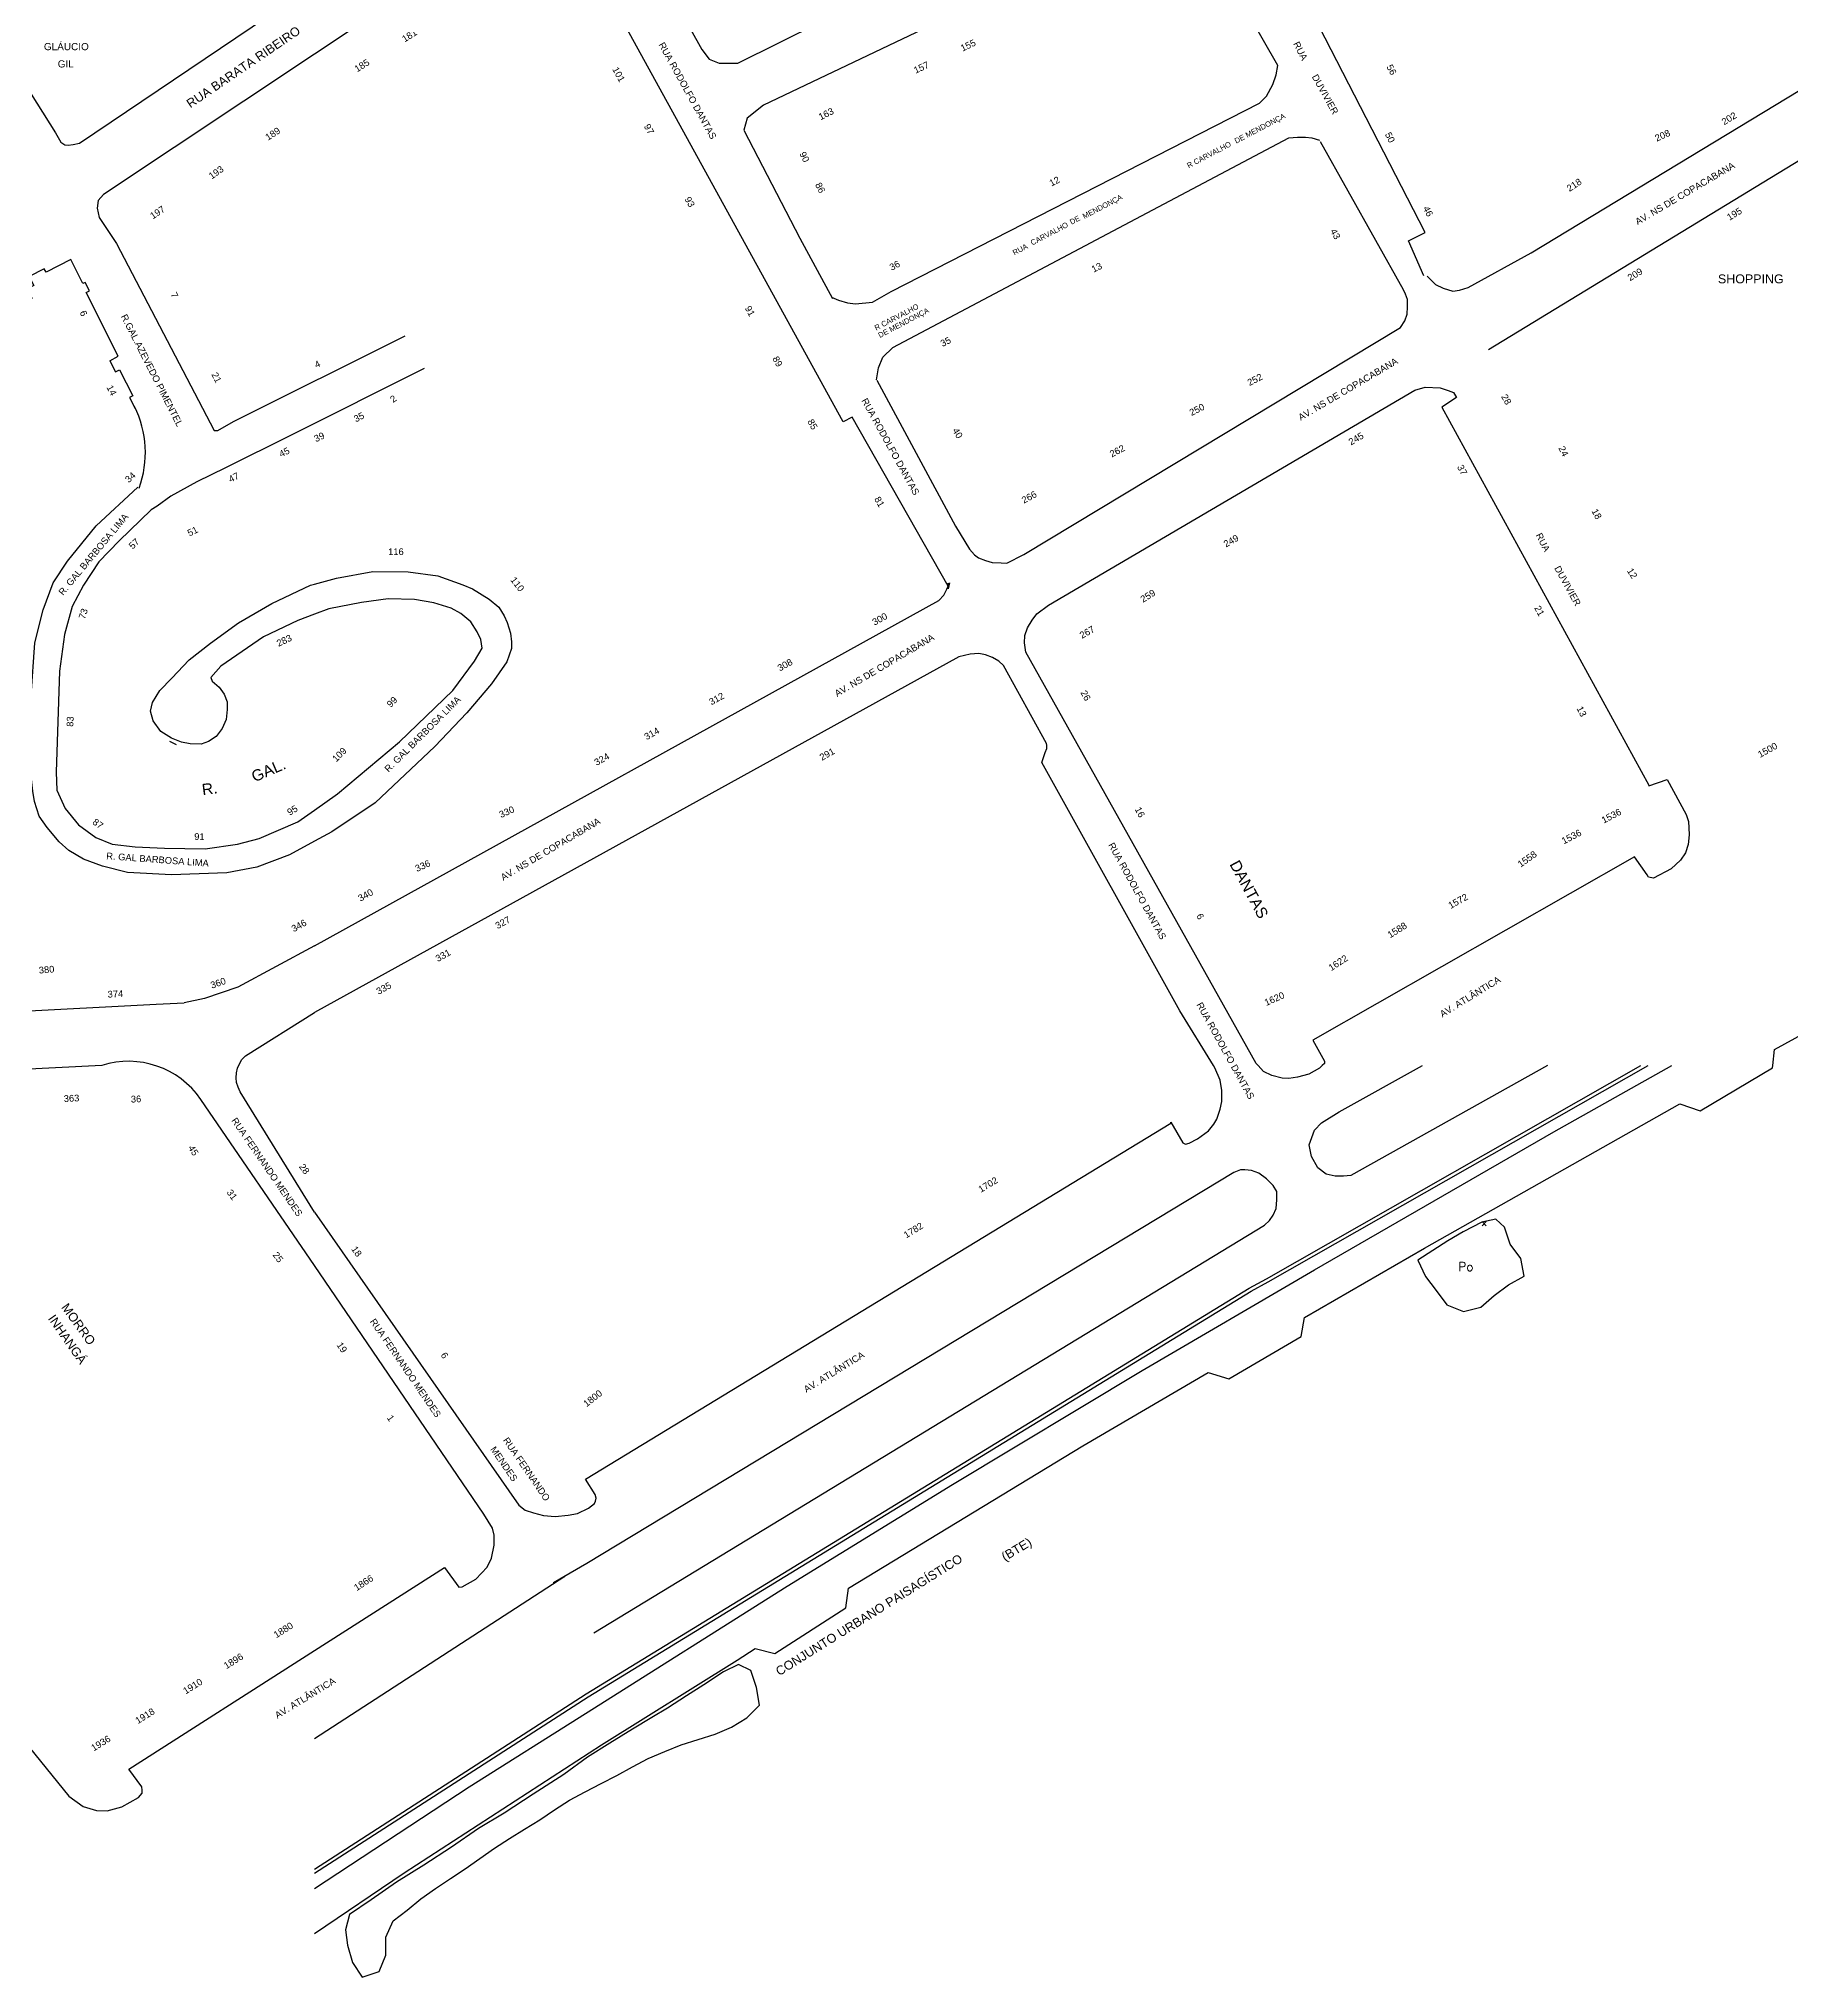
# Model space of a CAD drawing. Header units: inches. Extents: x 28600 to 32058, y 8816 to 12576.
# Drawn here: x 30110 to 31367, y 9120 to 10511 of the extents above; entities that cross this region are included whole.
import ezdxf
from ezdxf.enums import TextEntityAlignment as Align

# ---------------------------------------------------------------- set-up
doc = ezdxf.new("R2010")
doc.units = ezdxf.units.IN
doc.header["$LTSCALE"] = 0.5
doc.layers.add('MUB', color=252, linetype='Continuous')
doc.styles.add('EUROROMAN', font='simplex.shx')
doc.styles.add('ROMANS', font='arial.ttf')

msp = doc.modelspace()

# ---------------------------------------------------------------- linework, layer by layer
at = {"layer": 'MUB'}
for p, q in [((31355.5, 9786.2, -10270.2), (31562.6, 9899.4, -10270.2)), ((31354.1, 9774.6, -10270.2), (31355.5, 9786.2, -10270.2)), ((31145.5, 9662.7, -10259), (31148.5, 9659.6, -10259)), ((31148.5, 9662.7, -10259), (31145.5, 9659.6, -10259)), ((31145.5, 9659.6, -10259), (31148.5, 9662.7, -10259))]:
    msp.add_line(p, q, dxfattribs=at)
for points, elevation in [([(30904.7, 10666.6), (30824.1, 10818.4), (30820.1, 10822.7), (30817.2, 10824.3), (30813.4, 10824.4), (30807.9, 10826.7), (30799.2, 10825.7), (30517.6, 10635.1), (30515.7, 10630.3), (30518.2, 10624.9), (30585.7, 10503.8), (30591, 10496.8), (30598.1, 10493.8), (30611.5, 10493.9), (30789.9, 10582.6), (30907.1, 10636.4), (30909.6, 10639.9), (30909.7, 10643.4), (30909.7, 10645.1), (30909.4, 10649.9)], -10270.2), ([(31155.4, 9664.3), (31145.3, 9662.1), (31132, 9655.3), (31120.9, 9648.9), (31110.3, 9641.8), (31099.5, 9634.9), (31105, 9623.3), (31112.6, 9613.1), (31120.3, 9602.8), (31132.2, 9598.1), (31144.6, 9601.2), (31154.3, 9609.6), (31164.5, 9617.3), (31175.7, 9623.5), (31173.4, 9636.1), (31165.7, 9646.4), (31161.6, 9658.7)], -10255.6), ([(30332.8, 9165.3), (30329.9, 9154.4), (30331.4, 9143.3), (30334.9, 9131), (30342, 9120.4), (30354.1, 9124.4), (30358.9, 9136.3), (30358.9, 9149.1), (30364.1, 9160.8), (30374.2, 9168.6), (30384.1, 9176.7), (30394.6, 9184), (30405.3, 9191.1), (30415.9, 9198.2), (30426.3, 9205.6), (30436.9, 9212.9), (30447.6, 9219.8), (30458.4, 9226.7), (30469.3, 9233.4), (30480, 9240.4), (30490.7, 9247.5), (30502, 9253.4), (30513.4, 9259.3), (30524.7, 9265.2), (30535.9, 9271.4), (30547.2, 9277.4), (30559, 9282.3), (30570.9, 9287.1), (30583.1, 9290.9), (30595.3, 9294.7), (30607, 9299.9), (30618, 9306.5), (30626.9, 9315.6), (30624.9, 9328.3), (30620.8, 9340.4), (30612, 9344.9), (30601.1, 9339.4), (30587, 9330.3), (30574.7, 9322.3), (30560.9, 9313.5), (30549.7, 9306.8), (30535.9, 9298.3), (30519.5, 9288.3), (30503.6, 9278.3), (30486.5, 9265.8), (30464.5, 9251.7), (30443.9, 9238.2), (30425.4, 9227.1), (30405.9, 9213.7), (30386.2, 9200.8), (30366.5, 9188.5), (30348.3, 9175.9)], -10258.4)]:
    msp.add_lwpolyline(points, close=True, dxfattribs=dict(at, elevation=elevation))
at = {"layer": 'MUB', "elevation": -10270.2}
for points in [[(31103.8, 10341.3), (31092.8, 10366.4), (31104.7, 10372.4), (31007.5, 10561.4), (30999.4, 10557.9), (30987.2, 10578.7), (30972.6, 10604.6), (30968.6, 10613.2), (30968, 10616.9), (30968.7, 10619.6), (30970.7, 10622.5), (30973.8, 10624.9), (30985.5, 10632.1), (31283.4, 10767.3), (31289.7, 10768.2), (31292.9, 10768.1), (31296.8, 10767.4), (31298.5, 10766.6), (31302.4, 10762.7), (31348.4, 10659.6), (31381.5, 10583.5), (31386.2, 10586.1), (31407, 10547.5), (31408.3, 10544.4)], [(30067.3, 10696.7), (29995.7, 10659.4), (29995, 10652.2), (29995.8, 10644.2), (30121.8, 10444), (30125.6, 10437.2), (30128.4, 10435.4), (30130.8, 10435), (30134.4, 10435.5), (30139.1, 10436.4), (30307.6, 10550.3)], [(30687, 10236.5), (30499.3, 10578), (30503.3, 10582.6), (30500.6, 10589.4), (30492.2, 10601), (30484.2, 10605.8), (30476.9, 10607.9), (30471.8, 10607.5), (30465.4, 10605.3), (30307.6, 10500.3)], [(30998.9, 10492.1), (30934.4, 10605.2), (30930.2, 10605.4), (30923.3, 10603.7), (30629.8, 10463.7), (30618.1, 10454.5), (30615.7, 10445.8), (30656, 10368.2), (30679.4, 10325)], [(31106.1, 10341), (31112.1, 10335.1), (31117.6, 10332.4), (31124.5, 10330.3), (31129.4, 10330.9), (31135.6, 10333), (31180.7, 10357.9), (31408.7, 10495.9), (31413.8, 10501.6), (31416.4, 10507.2), (31417.7, 10513.2), (31417.8, 10518.8), (31417.5, 10524.3), (31416.1, 10529.9), (31413.7, 10534.3), (31409.7, 10542.1)], [(30307.6, 10500.3), (30156.3, 10399.6), (30152.5, 10395.3), (30151.7, 10389.9), (30153.2, 10383.2), (30165.5, 10364.4), (30235.7, 10230.3), (30238.3, 10230.3), (30249.5, 10236.7), (30372.8, 10298.3)], [(31150.2, 10288.5), (31411.3, 10447.6), (31425.1, 10454.8), (31429.1, 10455.7), (31433.7, 10455.6), (31437.7, 10455), (31441.5, 10453.5), (31445.2, 10450.2)], [(30767.7, 10161.6), (30777.8, 10145.2), (30781.2, 10141.1), (30784.2, 10138.9), (30789.2, 10137.1), (30794, 10135.5), (30800.4, 10135.3), (30804.6, 10135.2), (30816.6, 10141.2), (31087.1, 10304.1), (31090, 10308.9), (31091.9, 10313.8), (31092.1, 10319.1), (31092, 10324.2), (31090.7, 10328.2), (31089.2, 10331.3), (31029.7, 10437.4)], [(30160.8, 10280.4), (30166.9, 10283.6), (30143.9, 10329.3), (30146.3, 10330.5), (30143.2, 10336.6), (30141.5, 10335.7), (30132.7, 10352.9), (30115, 10343.8), (30113.7, 10346.3), (30102.9, 10340.8), (30106.2, 10334.4), (30101.4, 10331.9), (30105, 10325.1)], [(30132.7, 10352.9), (30115, 10343.8), (30113.7, 10346.3), (30102.9, 10340.8)], [(30160.8, 10280.4), (30164.9, 10272.4), (30167.8, 10273.9), (30177.4, 10255.1), (30175, 10253.9), (30178.9, 10246.1)], [(30386.4, 10274.9), (30290.4, 10226.7), (30243.8, 10203.5), (30223.3, 10193.5), (30204.5, 10183.2), (30194.8, 10175.9), (30190.5, 10173.4), (30167.6, 10151.1), (30153, 10136.1), (30141.8, 10119.2), (30133.8, 10103.9), (30128.3, 10084), (30124.8, 10057.5), (30122.2, 9985.1), (30122.7, 9972.1), (30128.7, 9959.1), (30138.3, 9947.3), (30150.8, 9938.3), (30162.6, 9933.4), (30179.1, 9931.6), (30200, 9930.5), (30229.3, 9930), (30252.4, 9933.4), (30267.9, 9937.5), (30295.6, 9949.4), (30307.6, 9957.9)], [(30711.1, 10266.3), (30767.7, 10161.6)], [(30984.8, 9774.6), (30983.5, 9776), (30818.1, 10071.2), (30817.1, 10078), (30817.4, 10083.3), (30819.4, 10088.6), (30822.6, 10094.2), (30826.1, 10098.8), (30834.4, 10105), (31097.2, 10259.3), (31104.6, 10261.4)], [(31104.6, 10261.4), (31115.4, 10260.9), (31121.2, 10259), (31125.1, 10257.6), (31127.3, 10254), (31116.6, 10247), (31265.3, 9975.9)], [(30307.6, 9860.6), (30755.7, 10108.4), (30759.3, 10112.2), (30761.5, 10116.4), (30763.3, 10120.9), (30762.5, 10116.6), (30762.3, 10120.7), (30762.4, 10118.6), (30693.4, 10239.9), (30687, 10236.5)], [(30307.6, 9935.5), (30289.8, 9925.8), (30266.3, 9916.9), (30244.8, 9912.8), (30205, 9911.4), (30173.5, 9913), (30155.6, 9917.6), (30142, 9922.8), (30131.4, 9928.9), (30124.4, 9935.2), (30115.9, 9945.3), (30110, 9953.6), (30106.8, 9964.1), (30105.5, 9971.4), (30104, 9984.4), (30104.3, 10040.2), (30107, 10077.9), (30113, 10101.5), (30120.1, 10120.9), (30130.4, 10136.6), (30151.1, 10161.9), (30180.8, 10189.6)], [(30307.6, 10120.1), (30323.5, 10124.4), (30349.6, 10129), (30375, 10128.9), (30396.3, 10126), (30414.1, 10119.5), (30421.1, 10116.7), (30433, 10109.3), (30440, 10103.6), (30443.7, 10097.4), (30445.9, 10092.4), (30448.4, 10084.8), (30449, 10078.6), (30449, 10073.8), (30445.6, 10064.3), (30434.6, 10048.6), (30416.9, 10027.8), (30394.1, 10003.6), (30351.3, 9963.2), (30320, 9942.3), (30307.6, 9935.5)], [(30307.6, 10098.5), (30295.8, 10094), (30271, 10082.3), (30240.5, 10061.1), (30233.2, 10053), (30234.3, 10050.4), (30239.2, 10046.2), (30242.9, 10041), (30245.1, 10035.6), (30245, 10030.1), (30244.2, 10022.8), (30241.3, 10016.5), (30237.1, 10010.8), (30231.7, 10007), (30226.4, 10005.1), (30218.5, 10005.4), (30212.3, 10006.7), (30205.1, 10009.4), (30197.3, 10014.3), (30191.9, 10021.9), (30190.1, 10028.8), (30191.4, 10035), (30196.8, 10043.7), (30205.2, 10052.5), (30217.7, 10065.7), (30233.1, 10077.6), (30253.1, 10092.3), (30277.1, 10106.1), (30304.7, 10119.3), (30307.6, 10120.1)], [(30307.6, 9957.9), (30324.1, 9969.6), (30368.7, 10006.9), (30406.9, 10043.7), (30422.4, 10064.8), (30427.9, 10074.1), (30427.1, 10080.3), (30424.4, 10085.9), (30419.8, 10093.1), (30412.7, 10098.9), (30405.7, 10102.7), (30393.2, 10106.6), (30379.4, 10108.9), (30360.5, 10109.4), (30341.3, 10106.9), (30317.9, 10102.4), (30307.6, 10098.5)], [(30952.9, 9774.6), (30928.6, 9813.9), (30829.5, 9992), (30832.1, 9999.3), (30833.1, 10002.1), (30833.2, 10004.4), (30832.9, 10005.6), (30802.2, 10061.7), (30798.8, 10064.8), (30794.2, 10067.5), (30789.3, 10069.2), (30784.3, 10070.3), (30778.3, 10069.9), (30770, 10067.9), (30307.6, 9812.7)], [(30203.7, 10007.3), (30208.4, 10005)], [(31265.2, 9975.3), (31278.4, 9979.8), (31291.9, 9954.8), (31293.7, 9949.8), (31294, 9945.2), (31294.2, 9940.1), (31293.5, 9933.3), (31291.6, 9927.3), (31287.9, 9921.9), (31281.3, 9915.8), (31268.6, 9909), (31264.9, 9909.7), (31264, 9911.5), (31255, 9924.4), (31024.2, 9792.9), (31032.4, 9777.8), (31032.5, 9776), (31030.9, 9774.6)], [(30307.6, 9860.6), (30252.6, 9830.9), (30228.8, 9822.7), (30214.1, 9819.6)], [(29914.1, 9804.7), (30089.4, 9813.1), (30194.1, 9818.7), (30214.1, 9819.6)], [(30155.1, 9774.6), (29884.2, 9761.1), (29865.6, 9755.2), (29842, 9741.8), (29789.3, 9707.1), (29786.5, 9701.7), (29784.6, 9696.4), (29784.4, 9689.9), (29784.4, 9684.3), (29786.3, 9678.5), (29793.7, 9667.1), (30131.3, 9250.3), (30141.7, 9242.8), (30151.2, 9239.9), (30158.8, 9239.8), (30169.5, 9242.7), (30181.4, 9249.3), (30184, 9252.5), (30184.1, 9254.7), (30183.7, 9257), (30174.5, 9269.7), (30307.6, 9354.8)], [(30307.6, 9198), (30502.6, 9323.7), (30502.7, 9323.7), (30978.5, 9614.8), (30990.8, 9621.5), (31259.5, 9774.6)], [(30307.6, 9151.8), (30372, 9195.4), (30513.7, 9287.2), (30611, 9347.9), (30624, 9356.2), (30638.1, 9352.6), (30688.9, 9385.4), (30690.9, 9399.6), (30859, 9501.8), (30949, 9554.2), (30963.8, 9549.8), (31015.6, 9580.1), (31018.1, 9593.8), (31104.3, 9643.5), (31287.4, 9747), (31302.1, 9742.2), (31353.9, 9772.9), (31354.1, 9774.6)], [(30307.6, 9151.8), (30372, 9195.4), (30513.7, 9287.2), (30611, 9347.9), (30624, 9356.2), (30638.1, 9352.6), (30688.9, 9385.4), (30690.9, 9399.6), (30859, 9501.8), (30949, 9554.2), (30963.8, 9549.8), (31015.6, 9580.1), (31018.1, 9593.8), (31104.3, 9643.5), (31287.4, 9747), (31302.1, 9742.2), (31353.9, 9772.9), (31354.1, 9774.6)], [(30307.6, 9184.1), (30418.6, 9257), (30502.1, 9309.7), (30646.9, 9401), (30765.5, 9474), (30901.5, 9555.7), (31025.2, 9627.9), (31197.1, 9727.1), (31281.7, 9774.6)], [(30307.6, 9195), (30504, 9321.5), (30979.8, 9612.6), (30992.1, 9619.3), (31264.7, 9774.6)], [(30922.2, 9734), (30930.8, 9719.2), (30932.8, 9718.2), (30935.4, 9719), (30941.3, 9721.9), (30949.1, 9727.7), (30953, 9732.5), (30955.2, 9736.1), (30957.7, 9743.3), (30958.7, 9748.7), (30958.8, 9756.6), (30957.7, 9764.1), (30953.8, 9773), (30952.9, 9774.6)], [(31030.9, 9774.6), (31028.8, 9772.6), (31021.1, 9768.5), (31013.2, 9766.3), (31006.8, 9765.2), (31002, 9765.5), (30994.7, 9767.4), (30988.7, 9770.4), (30984.8, 9774.6)], [(31192.6, 9774.6), (31051.4, 9695.6), (31046.2, 9695.3), (31040.1, 9695.1), (31033.6, 9696.6), (31027.6, 9701.2), (31023.1, 9709.2), (31021.5, 9717.8), (31025.2, 9728.2), (31030.2, 9733.5), (31043, 9741.3), (31102.8, 9774.6)], [(30307.6, 9669.3), (30454.2, 9459), (30458.9, 9455.5), (30464.8, 9453.6), (30471.9, 9451.8), (30480.3, 9451.1), (30489.8, 9452), (30496.5, 9453.1), (30504.3, 9456.9), (30508.7, 9460.3), (30509.4, 9462), (30509.7, 9464.1), (30509, 9466.7), (30502.2, 9477.7), (30922.1, 9733.3), (30922.2, 9734)], [(30508.1, 9367.6), (30989.5, 9660), (30992.9, 9663.4), (30995.7, 9667.2), (30997.8, 9672), (30998.2, 9678.3), (30998.3, 9684.3), (30995.6, 9688.4), (30990.9, 9693.3), (30985.4, 9697.3), (30980.1, 9699.2), (30975.2, 9699.8), (30972.2, 9699.8), (30969.7, 9698.9), (30967.5, 9697.9), (30503.2, 9417.2), (30479.2, 9403.3), (30487.4, 9408), (30307.6, 9291.4)], [(30431.7, 9414.6), (30434.6, 9421.1), (30436.7, 9430.4), (30436.5, 9437.5), (30435.4, 9442.7), (30429.1, 9452.6), (30307.6, 9631)], [(30307.6, 9354.8), (30401, 9414.5), (30411.3, 9400.3), (30413.6, 9400.5), (30423.5, 9405.9), (30431.7, 9414.6)]]:
    msp.add_lwpolyline(points, dxfattribs=at)
at = {"layer": 'MUB'}
for points in [[(30678.8, 10326), (30683.8, 10323.7), (30690.2, 10321.8), (30695.9, 10321.2), (30708, 10322.4), (30721.4, 10330.1), (30985.7, 10465.1), (30990.8, 10470.2), (30995.3, 10478.5), (30997.8, 10485.5), (30998.9, 10492.1)], [(30710.9, 10266.6), (30712.4, 10275.3), (30715.6, 10282.9), (30722.6, 10289.9), (31006.8, 10440.3), (31013.1, 10440.9), (31018.9, 10440.9), (31023.3, 10440.3), (31028.9, 10438.7)]]:
    msp.add_lwpolyline(points, dxfattribs=at)
at = {"layer": 'MUB', "elevation": -10270.2}
for points in [[(30307.6, 9669.3), (30254.4, 9755.8, -0.361157), (30258.1, 9781.5), (30307.6, 9812.7)], [(30307.6, 9631), (30226, 9750.3, 0.332629), (30155.1, 9774.6, 1.690223)]]:
    msp.add_lwpolyline(points, format="xyb", dxfattribs=at)
at = {"layer": 'MUB'}
msp.add_arc((30111.8, 10214.2, -10270.2), 74.5, 340.2518, 26.4811, dxfattribs=at)

# ---------------------------------------------------------------- texts
at = {"layer": 'MUB', "style": 'ROMANS'}
for s, height, rotation, p in [('RUA BARATA RIBEIRO', 6.397, 34.2535, (30218.6, 10461.4, -10270.2)), ('RUA RODOLFO DANTAS', 4.798, 298.9219, (30554.4, 10507.2, -10270.2)), ('RUA', 4.8, 296.7113, (31009.9, 10507.9, -10270.2)), ('DUVIVIER', 4.8, 299.0034, (31023.2, 10484.2, -10270.2)), ('DE MENDONÇA', 3.838, 27.643, (30969.1, 10436.1, -10270.2)), ('R CARVALHO', 3.84, 27.643, (30935, 10418.4, -10270.2)), ('AV. NS DE COPACABANA', 4.798, 30.5573, (31257.2, 10377.6, -10270.2)), ('MENDONÇA', 3.84, 27.643, (30860.1, 10382, -10270.2)), ('CARVALHO', 3.84, 27.643, (30822.8, 10363, -10270.2)), ('DE', 3.84, 27.643, (30850.9, 10377.9, -10270.2)), ('RUA', 3.84, 27.643, (30809.9, 10355.9, -10270.2)), ('R.GAL.AZEVEDO PIMENTEL', 4.798, 296.985, (30168.6, 10312.2, -10270.2)), ('R CARVALHO', 3.84, 27.643, (30710.8, 10301.9, -10270.2)), ('DE MENDONÇA', 3.838, 27.643, (30713.4, 10296.6, -10270.2)), ('AV. NS DE COPACABANA', 4.798, 30.5573, (31015.4, 10237.2, -10270.2)), ('RUA RODOLFO DANTAS', 4.798, 298.9219, (30700, 10251.8, -10270.2)), ('R. GAL BARBOSA LIMA', 4.798, 50.1159, (30127.2, 10111.6, -10270.2)), ('RUA', 4.8, 296.7113, (31183.9, 10155.3, -10270.2)), ('DUVIVIER', 4.8, 299.0034, (31197.2, 10131.5, -10270.2)), ('AV. NS DE COPACABANA', 4.798, 30.5573, (30682.7, 10039, -10270.2)), ('R. GAL BARBOSA LIMA', 4.798, 44.8803, (30360.8, 9984.7, -10270.2)), ('GAL.', 8, 23.3264, (30264.6, 9977.8, -10270.2)), ('R.', 8, 7.1879, (30227.4, 9968.6, -10270.2)), ('AV. NS DE COPACABANA', 4.798, 30.5573, (30443.1, 9907.1, -10270.2)), ('RUA RODOLFO DANTAS', 4.798, 298.9219, (30877.1, 9932.9, -10270.2)), ('R. GAL BARBOSA LIMA', 4.798, 355.8153, (30158.1, 9922.7, -10270.2)), ('DANTAS', 8, 298.262, (30964.1, 9919.1, -10270.2)), ('AV. ATLÂNTICA', 4.798, 31.558, (31117.1, 9809, -10270.2)), ('RUA RODOLFO DANTAS', 4.798, 298.9219, (30940.4, 9818.3, -10270.2)), ('36', 4.8, 2.7724, (30176, 9748, -10270.2)), ('RUA FERNANDO MENDES', 4.798, 304.478, (30247.8, 9735.1, -10270.2)), ('MORRO', 6.4, 306, (30125.6, 9601, -10270.2)), ('INHANGÁ', 6.4, 305, (30116.1, 9593, -10270.2)), ('RUA FERNANDO MENDES', 4.798, 304.478, (30347.2, 9590.9, -10270.2)), ('AV. ATLÂNTICA', 4.798, 31.558, (30660.6, 9539.7, -10270.2)), ('MENDES', 4.8, 304.478, (30433.6, 9499.2, -10270.2)), ('RUA FERNANDO', 4.798, 304.478, (30442.7, 9505.7, -10270.2)), ('(BTE)', 6.4, 31, (30803.1, 9418.7, -10270.2)), ('CONJUNTO URBANO PAISAGÍSTICO', 6.397, 32, (30641.2, 9336.4, -10270.2)), ('AV. ATLÂNTICA', 4.798, 31.558, (30281.1, 9305.8, -10270.2))]:
    msp.add_text(s, height=height, rotation=rotation, dxfattribs=at).set_placement(p)
for s, rotation, p in [('181', 32.2313, (30375.8, 10513.7, -10270.2)), ('155', 25.2967, (30776.7, 10506.7, -10270.2)), ('185', 32.2313, (30341.7, 10492.2, -10270.2)), ('101', 298.8213, (30526, 10485.8, -10270.2)), ('157', 25.2967, (30743.1, 10490.8, -10270.2)), ('56', 298.1827, (31080.6, 10489.2, -10270.2)), ('163', 26.7552, (30674.8, 10457.5, -10270.2)), ('189', 32.8429, (30277.7, 10443.2, -10270.2)), ('97', 299.085, (30547.8, 10446.5, -10270.2)), ('202', 31.176, (31322.8, 10454.2, -10270.2)), ('50', 297.2282, (31079.5, 10440.6, -10270.2)), ('208', 24.0694, (31275, 10442, -10270.2)), ('193', 35.5102, (30237.1, 10415.5, -10270.2)), ('90', 297.1558, (30659.3, 10426.6, -10270.2)), ('86', 297.1558, (30670.6, 10404.5, -10270.2)), ('12', 27.643, (30838.7, 10409.1, -10270.2)), ('218', 33.4895, (31211.6, 10406.5, -10270.2)), ('197', 33.7981, (30195, 10386.8, -10270.2)), ('93', 299.4759, (30577, 10394.3, -10270.2)), ('46', 297.2282, (31106.8, 10387.6, -10270.2)), ('195', 31.3503, (31326.6, 10385.7, -10270.2)), ('43', 299.0724, (31040.3, 10371.3, -10270.2)), ('36', 28.0779, (30724, 10348.7, -10270.2)), ('13', 26.395, (30869, 10347.3, -10270.2)), ('209', 31.3503, (31255.3, 10342.3, -10270.2)), ('7', 296.985, (30207.2, 10327.5, -10270.2)), ('6', 296.2575, (30142, 10314.4, -10270.2)), ('91', 298.6419, (30620.2, 10316, -10270.2)), ('35', 27.065, (30760.6, 10294, -10270.2)), ('4', 25.0507, (30309.7, 10277.9, -10270.2)), ('89', 298.6419, (30640, 10279.8, -10270.2)), ('21', 296.985, (30237.4, 10268.3, -10270.2)), ('252', 27.3748, (30982.5, 10266.8, -10270.2)), ('14', 297.7475, (30162.1, 10259.1, -10270.2)), ('2', 36.6071, (30364.2, 10253, -10270.2)), ('28', 300.2037, (31163, 10252.6, -10270.2)), ('35', 27.3554, (30339.6, 10239.9, -10270.2)), ('85', 299.6125, (30665.1, 10234.7, -10270.2)), ('250', 27.3748, (30940.9, 10245.3, -10270.2)), ('39', 25.2314, (30311.1, 10225.6, -10270.2)), ('40', 300.8859, (30769.2, 10228.4, -10270.2)), ('245', 30.411, (31055.1, 10224.4, -10270.2)), ('45', 26.4862, (30286, 10214.7, -10270.2)), ('262', 27.3748, (30883.7, 10215.6, -10270.2)), ('24', 296.7113, (31204, 10215.4, -10270.2)), ('34', 42.5138, (30175.5, 10196.7, -10270.2)), ('47', 26.3921, (30249.7, 10196.6, -10270.2)), ('37', 298.742, (31131.3, 10202, -10270.2)), ('81', 299.9379, (30713.1, 10179.1, -10270.2)), ('266', 28.2121, (30820.5, 10182.5, -10270.2)), ('18', 299.0034, (31227.8, 10170.4, -10270.2)), ('51', 26.5939, (30220.2, 10158, -10270.2)), ('249', 29.5125, (30965.4, 10151.1, -10270.2)), ('57', 44.3107, (30178.2, 10149.1, -10270.2)), ('116', 0.4199, (30366.1, 10143.3, -10270.2)), ('12', 302.8265, (31253.3, 10127.8, -10270.2)), ('110', 307.9931, (30453.3, 10120, -10270.2)), ('259', 32.0174, (30905.7, 10111.6, -10270.2)), ('73', 72.1145, (30141.7, 10098.8, -10270.2)), ('300', 28.9506, (30713.3, 10095, -10270.2)), ('21', 298.742, (31186.7, 10100.9, -10270.2)), ('267', 29.6883, (30862.1, 10085.6, -10270.2)), ('283', 25.3684, (30285.9, 10079.6, -10270.2)), ('308', 28.9506, (30645.3, 10062.1, -10270.2)), ('26', 298.8408, (30861.1, 10040.1, -10270.2)), ('99', 45.0074, (30363.3, 10035.5, -10270.2)), ('312', 28.9506, (30596.2, 10037.8, -10270.2)), ('13', 297.5187, (31217, 10028.7, -10270.2)), ('83', 87.9763, (30132.3, 10021.4, -10270.2)), ('314', 28.9506, (30549.7, 10012.8, -10270.2)), ('109', 44.9153, (30325.5, 9997.7, -10270.2)), ('291', 28.896, (30675.5, 9998, -10270.2)), ('1500', 28.8931, (31350.4, 10001, -10270.2)), ('324', 28.9506, (30513.8, 9994.4, -10270.2)), ('95', 31.1333, (30291.8, 9957.8, -10270.2)), ('330', 23.9736, (30445.6, 9956.6, -10270.2)), ('16', 298.262, (30900, 9956.4, -10270.2)), ('87', 324.3236, (30152.3, 9948.1, -10270.2)), ('1536', 27.5188, (31238.3, 9953.7, -10270.2)), ('91', 359.1253, (30225.1, 9938.9, -10270.2)), ('1536', 27.5188, (31209.7, 9938.8, -10270.2)), ('336', 23.9736, (30385.3, 9917.9, -10270.2)), ('1558', 35.2017, (31177.9, 9922.8, -10270.2)), ('340', 28.9956, (30344.3, 9896.9, -10270.2)), ('1572', 29.0879, (31128.3, 9892.6, -10270.2)), ('346', 28.9506, (30296.5, 9875, -10270.2)), ('327', 28.896, (30442.8, 9877.2, -10270.2)), ('6', 299.8115, (30943.3, 9881.6, -10270.2)), ('1588', 31.9422, (31084.6, 9871.8, -10270.2)), ('331', 28.896, (30399.9, 9853.6, -10270.2)), ('1622', 33.1948, (31042.2, 9848.3, -10270.2)), ('380', 4.9212, (30115.4, 9843.4, -10270.2)), ('360', 19.3456, (30238.5, 9833.8, -10270.2)), ('335', 28.896, (30357.4, 9830.1, -10270.2)), ('374', 3.0606, (30164.8, 9826, -10270.2)), ('1620', 23.7555, (30996.5, 9822.5, -10270.2)), ('363', 2.7724, (30133.3, 9751.1, -10270.2)), ('45', 302.5427, (30220.8, 9713.7, -10270.2)), ('28', 306.2977, (30300.4, 9700.4, -10270.2)), ('31', 306.4366, (30248.5, 9681.9, -10270.2)), ('1702', 31.1162, (30791, 9689.1, -10270.2)), ('1782', 31.558, (30737.4, 9656.4, -10270.2)), ('25', 306.4366, (30281.5, 9637.1, -10270.2)), ('18', 304.8901, (30337.9, 9641.2, -10270.2)), ('19', 304.5609, (30327.4, 9572.3, -10270.2)), ('6', 303.6974, (30401, 9566.6, -10270.2)), ('1800', 38.0011, (30507.3, 9535.8, -10270.2)), ('1', 304.5609, (30362.4, 9521.6, -10270.2)), ('1866', 32.8302, (30342.9, 9403.4, -10270.2)), ('1880', 31.7995, (30285.3, 9369.5, -10270.2)), ('1896', 31.7995, (30249.5, 9347.3, -10270.2)), ('1910', 31.7995, (30220.3, 9329.2, -10270.2)), ('1918', 31.7995, (30186, 9307.9, -10270.2)), ('1936', 31.7995, (30154.3, 9288.3, -10270.2))]:
    msp.add_text(s, height=4.8, rotation=rotation, dxfattribs=at).set_placement(p, align=Align.MIDDLE_CENTER)
at = {"layer": 'MUB'}
for s, height, style, p in [('GLÁUCIO', 5.12, 'ROMANS', (30113.5, 10503.2, -10270.2)), ('GIL', 5.12, 'ROMANS', (30123.4, 10490.8, -10270.2)), ('SHOPPING', 6.4, 'ROMANS', (31314.8, 10335.9, -10270.2)), ('Po', 6.4, 'EUROROMAN', (31128.4, 9627.1, -10270.2))]:
    msp.add_text(s, height=height, dxfattribs=dict(at, style=style)).set_placement(p)

doc.saveas('drawing.dxf')
